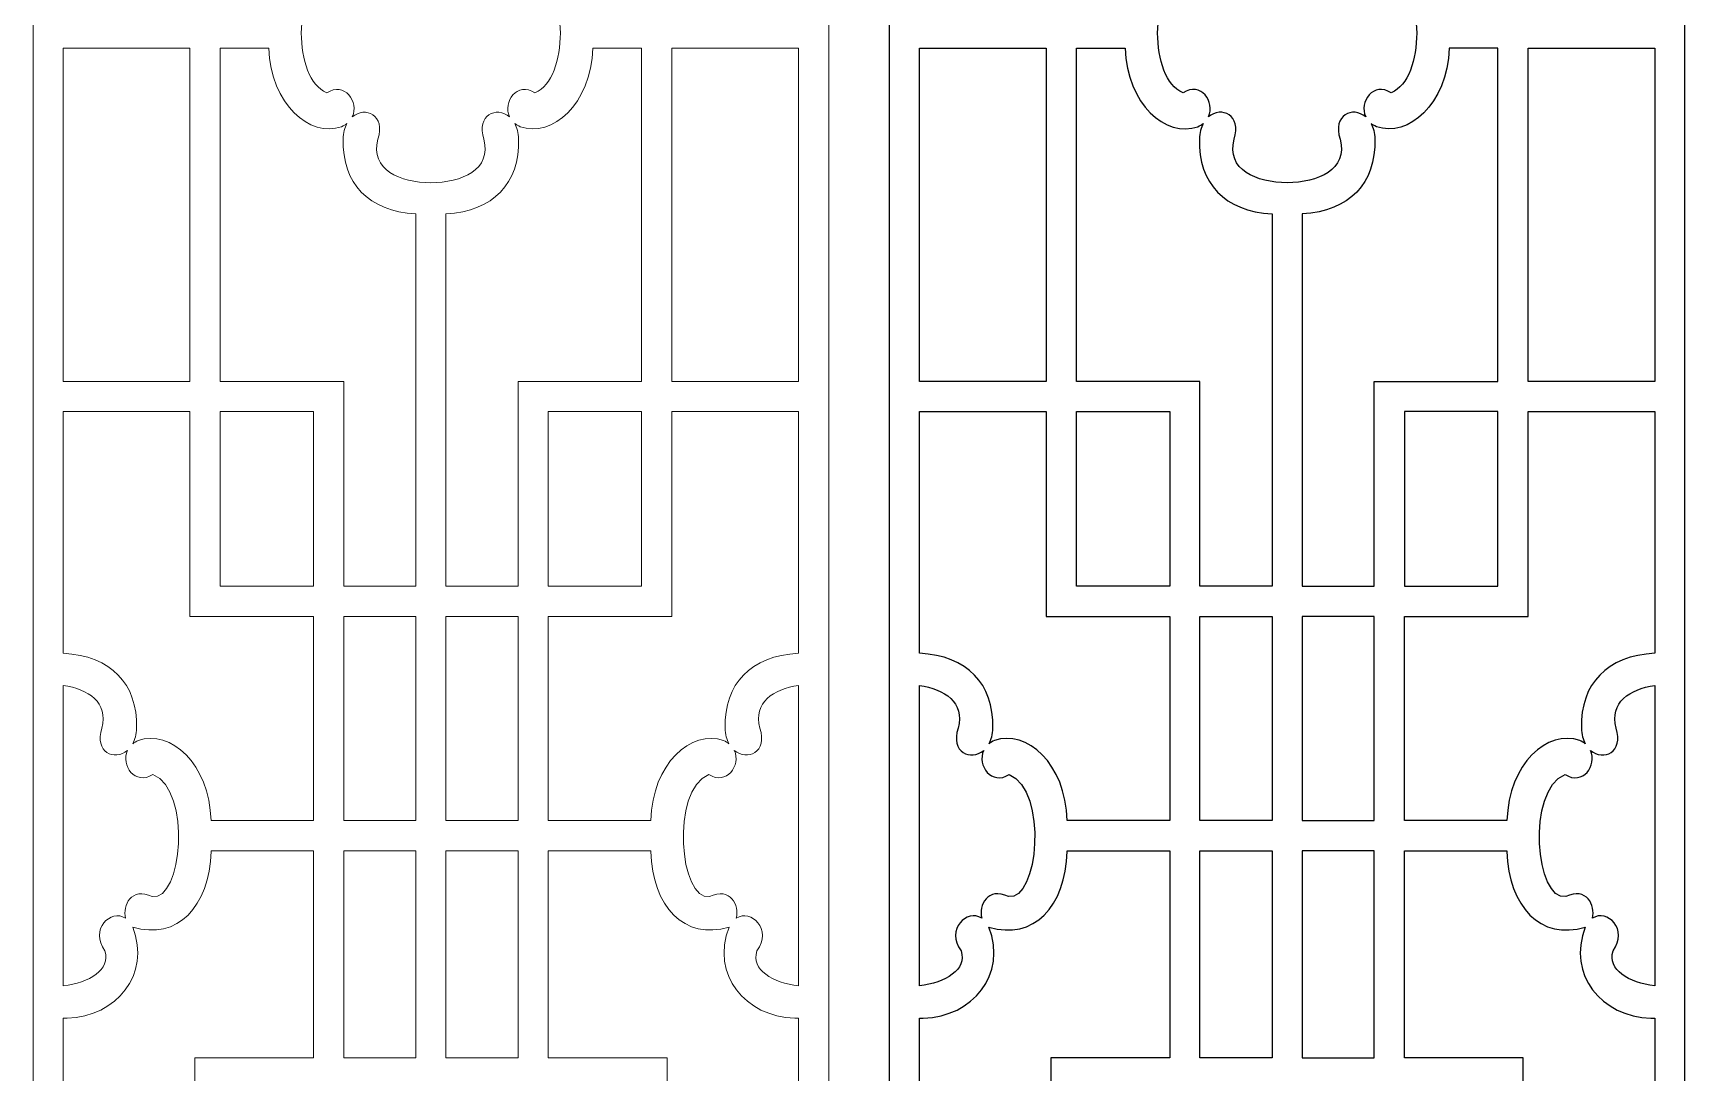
# Model space of a CAD drawing. Header units: centimetres. Extents: x 19.2 to 27.5, y -9.5 to 9.5.
# Drawn here: x 19.17 to 27.5, y -5.25 to 0 of the extents above; entities that cross this region are included whole.
import ezdxf

# ---------------------------------------------------------------- set-up
doc = ezdxf.new("R2010")
doc.units = ezdxf.units.CM
doc.header["$MEASUREMENT"] = 0
doc.layers.add('layer 1', color=7, linetype='Continuous')

msp = doc.modelspace()

# ---------------------------------------------------------------- linework, layer by layer
at = {"layer": 'layer 1', "color": 7, "lineweight": 9}
for points, knots in [([(19.16795, -9.5), (19.16795, -9.5), (19.16795, 9.5), (19.16795, 9.5), (19.16795, 9.5), (19.16795, 9.5), (23.18132, 9.5), (23.18132, 9.5), (23.18132, 9.5), (23.18132, 9.5), (23.18132, -9.5), (23.18132, -9.5), (23.18132, -9.5), (23.18132, -9.5), (19.16795, -9.5), (19.16795, -9.5)], [0, 0, 0, 0, 0.2, 0.2, 0.2, 0.2, 0.4, 0.4, 0.4, 0.4, 0.6, 0.6, 0.6, 0.6, 1, 1, 1, 1]), ([(20.52089, 0), (20.52089, 0), (20.52089, 0), (20.52089, 0), (20.52089, 0), (20.52314, -0.13303), (20.56157, -0.26555), (20.64975, -0.3016), (20.64975, -0.3016), (20.73905, -0.24292), (20.81313, -0.34811), (20.77818, -0.42267), (20.77818, -0.42267), (20.84254, -0.36807), (20.94747, -0.41277), (20.90723, -0.53578), (20.90723, -0.53578), (20.86693, -0.68943), (21.01936, -0.75516), (21.17463, -0.75505), (21.17463, -0.75505), (21.32991, -0.75516), (21.48235, -0.68943), (21.44204, -0.53578), (21.44204, -0.53578), (21.40179, -0.41277), (21.5067, -0.36807), (21.57109, -0.42267), (21.57109, -0.42267), (21.53614, -0.34811), (21.61022, -0.24292), (21.69952, -0.3016), (21.69952, -0.3016), (21.78771, -0.26555), (21.82614, -0.13303), (21.82838, 0), (21.82838, 0), (21.82614, 0.13303), (21.78771, 0.26555), (21.69952, 0.30159), (21.69952, 0.30159), (21.61022, 0.24292), (21.53614, 0.34811), (21.57109, 0.42267), (21.57109, 0.42267), (21.5067, 0.36807), (21.40179, 0.41276), (21.44204, 0.53577), (21.44204, 0.53577), (21.48235, 0.68942), (21.32991, 0.75514), (21.17463, 0.75504), (21.17463, 0.75504), (21.01936, 0.75514), (20.86693, 0.68942), (20.90723, 0.53577), (20.90723, 0.53577), (20.94747, 0.41276), (20.84254, 0.36807), (20.77818, 0.42267), (20.77818, 0.42267), (20.81313, 0.34811), (20.73905, 0.24292), (20.64975, 0.30159), (20.64975, 0.30159), (20.56157, 0.26555), (20.52314, 0.13303), (20.52089, 0)], [0, 0, 0, 0, 0.0555556, 0.0555556, 0.0555556, 0.0555556, 0.1111111, 0.1111111, 0.1111111, 0.1111111, 0.1666667, 0.1666667, 0.1666667, 0.1666667, 0.2222222, 0.2222222, 0.2222222, 0.2222222, 0.2777778, 0.2777778, 0.2777778, 0.2777778, 0.3333333, 0.3333333, 0.3333333, 0.3333333, 0.3888889, 0.3888889, 0.3888889, 0.3888889, 0.4444444, 0.4444444, 0.4444444, 0.4444444, 0.5, 0.5, 0.5, 0.5, 0.5555556, 0.5555556, 0.5555556, 0.5555556, 0.6111111, 0.6111111, 0.6111111, 0.6111111, 0.6666667, 0.6666667, 0.6666667, 0.6666667, 0.7222222, 0.7222222, 0.7222222, 0.7222222, 0.7777778, 0.7777778, 0.7777778, 0.7777778, 0.8333333, 0.8333333, 0.8333333, 0.8333333, 0.8888889, 0.8888889, 0.8888889, 0.8888889, 1, 1, 1, 1]), ([(19.32034, -1.75758), (19.32034, -1.75758), (19.32034, -1.75758), (19.32034, -1.75758), (19.32034, -1.75758), (19.32034, -1.75758), (19.95915, -1.75758), (19.95915, -1.75758), (19.95915, -1.75758), (19.95915, -1.75758), (19.95915, -0.07621), (19.95915, -0.07621), (19.95915, -0.07621), (19.95915, -0.07621), (19.32034, -0.07621), (19.32034, -0.07621), (19.32034, -0.07621), (19.32034, -0.07621), (19.32034, -1.75758), (19.32034, -1.75758)], [0, 0, 0, 0, 0.1666667, 0.1666667, 0.1666667, 0.1666667, 0.3333333, 0.3333333, 0.3333333, 0.3333333, 0.5, 0.5, 0.5, 0.5, 0.6666667, 0.6666667, 0.6666667, 0.6666667, 1, 1, 1, 1]), ([(20.357, -0.07621), (20.357, -0.07621), (20.357, -0.07621), (20.357, -0.07621), (20.357, -0.07621), (20.357, -0.07621), (20.11159, -0.07621), (20.11159, -0.07621), (20.11159, -0.07621), (20.11159, -0.07621), (20.11159, -1.75758), (20.11159, -1.75758), (20.11159, -1.75758), (20.11159, -1.75758), (20.73472, -1.75758), (20.73472, -1.75758), (20.73472, -1.75758), (20.73472, -1.75758), (20.73472, -2.79082), (20.73472, -2.79082), (20.73472, -2.79082), (20.73472, -2.79082), (21.09842, -2.79082), (21.09842, -2.79082), (21.09842, -2.79082), (21.09842, -2.79082), (21.09842, -0.91273), (21.09842, -0.91273), (21.09842, -0.91273), (20.85927, -0.89874), (20.72674, -0.75716), (20.73226, -0.53578), (20.73226, -0.53578), (20.73296, -0.50337), (20.74013, -0.47702), (20.7512, -0.45645), (20.7512, -0.45645), (20.74355, -0.46254), (20.73461, -0.46798), (20.72422, -0.4725), (20.72422, -0.4725), (20.5629, -0.52941), (20.36867, -0.36068), (20.357, -0.07621)], [0, 0, 0, 0, 0.0833333, 0.0833333, 0.0833333, 0.0833333, 0.1666667, 0.1666667, 0.1666667, 0.1666667, 0.25, 0.25, 0.25, 0.25, 0.3333333, 0.3333333, 0.3333333, 0.3333333, 0.4166667, 0.4166667, 0.4166667, 0.4166667, 0.5, 0.5, 0.5, 0.5, 0.5833333, 0.5833333, 0.5833333, 0.5833333, 0.6666667, 0.6666667, 0.6666667, 0.6666667, 0.75, 0.75, 0.75, 0.75, 0.8333333, 0.8333333, 0.8333333, 0.8333333, 1, 1, 1, 1]), ([(21.99227, -0.07621), (21.99227, -0.07621), (21.99227, -0.07621), (21.99227, -0.07621), (21.99227, -0.07621), (21.99227, -0.07621), (22.23768, -0.07621), (22.23768, -0.07621), (22.23768, -0.07621), (22.23768, -0.07621), (22.23768, -1.75758), (22.23768, -1.75758), (22.23768, -1.75758), (22.23768, -1.75758), (21.61455, -1.75758), (21.61455, -1.75758), (21.61455, -1.75758), (21.61455, -1.75758), (21.61455, -2.79082), (21.61455, -2.79082), (21.61455, -2.79082), (21.61455, -2.79082), (21.25085, -2.79082), (21.25085, -2.79082), (21.25085, -2.79082), (21.25085, -2.79082), (21.25085, -0.91273), (21.25085, -0.91273), (21.25085, -0.91273), (21.49, -0.89874), (21.62252, -0.75716), (21.61702, -0.53578), (21.61702, -0.53578), (21.61632, -0.50337), (21.60915, -0.47702), (21.59807, -0.45645), (21.59807, -0.45645), (21.6057, -0.46254), (21.61466, -0.46798), (21.62504, -0.4725), (21.62504, -0.4725), (21.78636, -0.52941), (21.98061, -0.36068), (21.99227, -0.07621)], [0, 0, 0, 0, 0.0833333, 0.0833333, 0.0833333, 0.0833333, 0.1666667, 0.1666667, 0.1666667, 0.1666667, 0.25, 0.25, 0.25, 0.25, 0.3333333, 0.3333333, 0.3333333, 0.3333333, 0.4166667, 0.4166667, 0.4166667, 0.4166667, 0.5, 0.5, 0.5, 0.5, 0.5833333, 0.5833333, 0.5833333, 0.5833333, 0.6666667, 0.6666667, 0.6666667, 0.6666667, 0.75, 0.75, 0.75, 0.75, 0.8333333, 0.8333333, 0.8333333, 0.8333333, 1, 1, 1, 1]), ([(23.02891, -0.07621), (23.02891, -0.07621), (23.02891, -0.07621), (23.02891, -0.07621), (23.02891, -0.07621), (23.02891, -0.07621), (22.39012, -0.07621), (22.39012, -0.07621), (22.39012, -0.07621), (22.39012, -0.07621), (22.39012, -1.75758), (22.39012, -1.75758), (22.39012, -1.75758), (22.39012, -1.75758), (23.02891, -1.75758), (23.02891, -1.75758), (23.02891, -1.75758), (23.02891, -1.75758), (23.02891, -0.07621), (23.02891, -0.07621)], [0, 0, 0, 0, 0.1666667, 0.1666667, 0.1666667, 0.1666667, 0.3333333, 0.3333333, 0.3333333, 0.3333333, 0.5, 0.5, 0.5, 0.5, 0.6666667, 0.6666667, 0.6666667, 0.6666667, 1, 1, 1, 1]), ([(19.32034, -3.12878), (19.32034, -3.12878), (19.32034, -3.12878), (19.32034, -3.12878), (19.32034, -3.12878), (19.56178, -3.14156), (19.69565, -3.28344), (19.69014, -3.50593), (19.69014, -3.50593), (19.68944, -3.53834), (19.68227, -3.56471), (19.67119, -3.58525), (19.67119, -3.58525), (19.67884, -3.57919), (19.68778, -3.57375), (19.69816, -3.5692), (19.69816, -3.5692), (19.86094, -3.51182), (20.05715, -3.68403), (20.06567, -3.97307), (20.06567, -3.97307), (20.06567, -3.97307), (20.58234, -3.97307), (20.58234, -3.97307), (20.58234, -3.97307), (20.58234, -3.97307), (20.58234, -2.94323), (20.58234, -2.94323), (20.58234, -2.94323), (20.58234, -2.94323), (19.95915, -2.94323), (19.95915, -2.94323), (19.95915, -2.94323), (19.95915, -2.94323), (19.95915, -1.91), (19.95915, -1.91), (19.95915, -1.91), (19.95915, -1.91), (19.32034, -1.91), (19.32034, -1.91), (19.32034, -1.91), (19.32034, -1.91), (19.32034, -3.12878), (19.32034, -3.12878)], [0, 0, 0, 0, 0.0833333, 0.0833333, 0.0833333, 0.0833333, 0.1666667, 0.1666667, 0.1666667, 0.1666667, 0.25, 0.25, 0.25, 0.25, 0.3333333, 0.3333333, 0.3333333, 0.3333333, 0.4166667, 0.4166667, 0.4166667, 0.4166667, 0.5, 0.5, 0.5, 0.5, 0.5833333, 0.5833333, 0.5833333, 0.5833333, 0.6666667, 0.6666667, 0.6666667, 0.6666667, 0.75, 0.75, 0.75, 0.75, 0.8333333, 0.8333333, 0.8333333, 0.8333333, 1, 1, 1, 1]), ([(20.58234, -2.79082), (20.58234, -2.79082), (20.58234, -2.79082), (20.58234, -2.79082), (20.58234, -2.79082), (20.58234, -2.79082), (20.58234, -1.91), (20.58234, -1.91), (20.58234, -1.91), (20.58234, -1.91), (20.11159, -1.91), (20.11159, -1.91), (20.11159, -1.91), (20.11159, -1.91), (20.11159, -2.79082), (20.11159, -2.79082), (20.11159, -2.79082), (20.11159, -2.79082), (20.58234, -2.79082), (20.58234, -2.79082)], [0, 0, 0, 0, 0.1666667, 0.1666667, 0.1666667, 0.1666667, 0.3333333, 0.3333333, 0.3333333, 0.3333333, 0.5, 0.5, 0.5, 0.5, 0.6666667, 0.6666667, 0.6666667, 0.6666667, 1, 1, 1, 1]), ([(23.02891, -1.91), (23.02891, -1.91), (23.02891, -1.91), (23.02891, -1.91), (23.02891, -1.91), (23.02891, -1.91), (22.39012, -1.91), (22.39012, -1.91), (22.39012, -1.91), (22.39012, -1.91), (22.39012, -2.94323), (22.39012, -2.94323), (22.39012, -2.94323), (22.39012, -2.94323), (21.76693, -2.94323), (21.76693, -2.94323), (21.76693, -2.94323), (21.76693, -2.94323), (21.76693, -3.97307), (21.76693, -3.97307), (21.76693, -3.97307), (21.76693, -3.97307), (22.2836, -3.97307), (22.2836, -3.97307), (22.2836, -3.97307), (22.29212, -3.68403), (22.48834, -3.51182), (22.6511, -3.5692), (22.6511, -3.5692), (22.66149, -3.57375), (22.67043, -3.57919), (22.67808, -3.58525), (22.67808, -3.58525), (22.667, -3.56471), (22.65983, -3.53834), (22.65913, -3.50593), (22.65913, -3.50593), (22.65362, -3.28344), (22.78749, -3.14156), (23.02891, -3.12878), (23.02891, -3.12878), (23.02891, -3.12878), (23.02891, -1.91), (23.02891, -1.91)], [0, 0, 0, 0, 0.0833333, 0.0833333, 0.0833333, 0.0833333, 0.1666667, 0.1666667, 0.1666667, 0.1666667, 0.25, 0.25, 0.25, 0.25, 0.3333333, 0.3333333, 0.3333333, 0.3333333, 0.4166667, 0.4166667, 0.4166667, 0.4166667, 0.5, 0.5, 0.5, 0.5, 0.5833333, 0.5833333, 0.5833333, 0.5833333, 0.6666667, 0.6666667, 0.6666667, 0.6666667, 0.75, 0.75, 0.75, 0.75, 0.8333333, 0.8333333, 0.8333333, 0.8333333, 1, 1, 1, 1]), ([(21.76693, -2.79082), (21.76693, -2.79082), (21.76693, -2.79082), (21.76693, -2.79082), (21.76693, -2.79082), (21.76693, -2.79082), (21.76693, -1.91), (21.76693, -1.91), (21.76693, -1.91), (21.76693, -1.91), (22.23768, -1.91), (22.23768, -1.91), (22.23768, -1.91), (22.23768, -1.91), (22.23768, -2.79082), (22.23768, -2.79082), (22.23768, -2.79082), (22.23768, -2.79082), (21.76693, -2.79082), (21.76693, -2.79082)], [0, 0, 0, 0, 0.1666667, 0.1666667, 0.1666667, 0.1666667, 0.3333333, 0.3333333, 0.3333333, 0.3333333, 0.5, 0.5, 0.5, 0.5, 0.6666667, 0.6666667, 0.6666667, 0.6666667, 1, 1, 1, 1]), ([(20.73472, -3.97307), (20.73472, -3.97307), (20.73472, -3.97307), (20.73472, -3.97307), (20.73472, -3.97307), (20.73472, -3.97307), (21.09842, -3.97307), (21.09842, -3.97307), (21.09842, -3.97307), (21.09842, -3.97307), (21.09842, -2.94323), (21.09842, -2.94323), (21.09842, -2.94323), (21.09842, -2.94323), (20.73472, -2.94323), (20.73472, -2.94323), (20.73472, -2.94323), (20.73472, -2.94323), (20.73472, -3.97307), (20.73472, -3.97307)], [0, 0, 0, 0, 0.1666667, 0.1666667, 0.1666667, 0.1666667, 0.3333333, 0.3333333, 0.3333333, 0.3333333, 0.5, 0.5, 0.5, 0.5, 0.6666667, 0.6666667, 0.6666667, 0.6666667, 1, 1, 1, 1]), ([(21.61455, -3.97307), (21.61455, -3.97307), (21.61455, -3.97307), (21.61455, -3.97307), (21.61455, -3.97307), (21.61455, -3.97307), (21.25085, -3.97307), (21.25085, -3.97307), (21.25085, -3.97307), (21.25085, -3.97307), (21.25085, -2.94323), (21.25085, -2.94323), (21.25085, -2.94323), (21.25085, -2.94323), (21.61455, -2.94323), (21.61455, -2.94323), (21.61455, -2.94323), (21.61455, -2.94323), (21.61455, -3.97307), (21.61455, -3.97307)], [0, 0, 0, 0, 0.1666667, 0.1666667, 0.1666667, 0.1666667, 0.3333333, 0.3333333, 0.3333333, 0.3333333, 0.5, 0.5, 0.5, 0.5, 0.6666667, 0.6666667, 0.6666667, 0.6666667, 1, 1, 1, 1]), ([(19.32034, -4.80706), (19.32034, -4.80706), (19.32034, -4.80706), (19.32034, -4.80706), (19.32034, -4.80706), (19.45043, -4.78966), (19.56061, -4.72629), (19.53069, -4.63081), (19.53069, -4.63081), (19.4505, -4.52129), (19.56098, -4.4181), (19.63404, -4.46477), (19.63404, -4.46477), (19.61895, -4.40225), (19.6631, -4.3058), (19.7693, -4.35622), (19.7693, -4.35622), (19.9185, -4.38326), (19.96975, -3.82071), (19.77267, -3.74013), (19.77267, -3.74013), (19.68334, -3.79879), (19.60926, -3.69362), (19.64423, -3.61906), (19.64423, -3.61906), (19.57985, -3.67366), (19.47491, -3.62896), (19.51517, -3.50593), (19.51517, -3.50593), (19.5491, -3.37657), (19.44636, -3.30955), (19.32034, -3.29168), (19.32034, -3.29168), (19.32034, -3.29168), (19.32034, -4.80706), (19.32034, -4.80706)], [0, 0, 0, 0, 0.1, 0.1, 0.1, 0.1, 0.2, 0.2, 0.2, 0.2, 0.3, 0.3, 0.3, 0.3, 0.4, 0.4, 0.4, 0.4, 0.5, 0.5, 0.5, 0.5, 0.6, 0.6, 0.6, 0.6, 0.7, 0.7, 0.7, 0.7, 0.8, 0.8, 0.8, 0.8, 1, 1, 1, 1]), ([(23.02891, -3.29168), (23.02891, -3.29168), (23.02891, -3.29168), (23.02891, -3.29168), (23.02891, -3.29168), (22.90291, -3.30955), (22.80017, -3.37657), (22.83411, -3.50593), (22.83411, -3.50593), (22.87433, -3.62896), (22.76942, -3.67366), (22.70503, -3.61906), (22.70503, -3.61906), (22.74001, -3.69362), (22.66591, -3.79879), (22.5766, -3.74013), (22.5766, -3.74013), (22.37953, -3.82071), (22.43077, -4.38326), (22.57997, -4.35622), (22.57997, -4.35622), (22.68614, -4.3058), (22.73032, -4.40225), (22.71523, -4.46477), (22.71523, -4.46477), (22.78829, -4.4181), (22.89876, -4.52129), (22.81858, -4.63081), (22.81858, -4.63081), (22.78866, -4.72629), (22.89881, -4.78966), (23.02891, -4.80706), (23.02891, -4.80706), (23.02891, -4.80706), (23.02891, -3.29168), (23.02891, -3.29168)], [0, 0, 0, 0, 0.1, 0.1, 0.1, 0.1, 0.2, 0.2, 0.2, 0.2, 0.3, 0.3, 0.3, 0.3, 0.4, 0.4, 0.4, 0.4, 0.5, 0.5, 0.5, 0.5, 0.6, 0.6, 0.6, 0.6, 0.7, 0.7, 0.7, 0.7, 0.8, 0.8, 0.8, 0.8, 1, 1, 1, 1]), ([(19.32034, -6.17303), (19.32034, -6.17303), (19.32034, -6.17303), (19.32034, -6.17303), (19.32034, -6.17303), (19.32034, -6.17303), (19.98345, -6.17303), (19.98345, -6.17303), (19.98345, -6.17303), (19.98345, -6.17303), (19.98345, -5.16995), (19.98345, -5.16995), (19.98345, -5.16995), (19.98345, -5.16995), (20.58234, -5.16995), (20.58234, -5.16995), (20.58234, -5.16995), (20.58234, -5.16995), (20.58234, -4.12548), (20.58234, -4.12548), (20.58234, -4.12548), (20.58234, -4.12548), (20.0658, -4.12548), (20.0658, -4.12548), (20.0658, -4.12548), (20.0658, -4.12548), (20.0658, -4.12829), (20.0658, -4.12829), (20.0658, -4.12829), (20.05704, -4.40619), (19.89679, -4.57933), (19.67065, -4.50992), (19.67065, -4.50992), (19.76303, -4.75246), (19.58954, -4.96107), (19.33939, -4.97033), (19.33939, -4.97033), (19.33939, -4.97033), (19.32034, -4.97033), (19.32034, -4.97033), (19.32034, -4.97033), (19.32034, -4.97033), (19.32034, -6.17303), (19.32034, -6.17303)], [0, 0, 0, 0, 0.0833333, 0.0833333, 0.0833333, 0.0833333, 0.1666667, 0.1666667, 0.1666667, 0.1666667, 0.25, 0.25, 0.25, 0.25, 0.3333333, 0.3333333, 0.3333333, 0.3333333, 0.4166667, 0.4166667, 0.4166667, 0.4166667, 0.5, 0.5, 0.5, 0.5, 0.5833333, 0.5833333, 0.5833333, 0.5833333, 0.6666667, 0.6666667, 0.6666667, 0.6666667, 0.75, 0.75, 0.75, 0.75, 0.8333333, 0.8333333, 0.8333333, 0.8333333, 1, 1, 1, 1]), ([(21.09842, -4.12548), (21.09842, -4.12548), (21.09842, -4.12548), (21.09842, -4.12548), (21.09842, -4.12548), (21.09842, -4.12548), (20.73472, -4.12548), (20.73472, -4.12548), (20.73472, -4.12548), (20.73472, -4.12548), (20.73472, -5.16995), (20.73472, -5.16995), (20.73472, -5.16995), (20.73472, -5.16995), (21.09842, -5.16995), (21.09842, -5.16995), (21.09842, -5.16995), (21.09842, -5.16995), (21.09842, -4.12548), (21.09842, -4.12548)], [0, 0, 0, 0, 0.1666667, 0.1666667, 0.1666667, 0.1666667, 0.3333333, 0.3333333, 0.3333333, 0.3333333, 0.5, 0.5, 0.5, 0.5, 0.6666667, 0.6666667, 0.6666667, 0.6666667, 1, 1, 1, 1]), ([(21.25085, -4.12548), (21.25085, -4.12548), (21.25085, -4.12548), (21.25085, -4.12548), (21.25085, -4.12548), (21.25085, -4.12548), (21.61455, -4.12548), (21.61455, -4.12548), (21.61455, -4.12548), (21.61455, -4.12548), (21.61455, -5.16995), (21.61455, -5.16995), (21.61455, -5.16995), (21.61455, -5.16995), (21.25085, -5.16995), (21.25085, -5.16995), (21.25085, -5.16995), (21.25085, -5.16995), (21.25085, -4.12548), (21.25085, -4.12548)], [0, 0, 0, 0, 0.1666667, 0.1666667, 0.1666667, 0.1666667, 0.3333333, 0.3333333, 0.3333333, 0.3333333, 0.5, 0.5, 0.5, 0.5, 0.6666667, 0.6666667, 0.6666667, 0.6666667, 1, 1, 1, 1]), ([(23.02891, -4.97033), (23.02891, -4.97033), (23.02891, -4.97033), (23.02891, -4.97033), (23.02891, -4.97033), (23.02891, -4.97033), (23.00985, -4.97033), (23.00985, -4.97033), (23.00985, -4.97033), (22.75973, -4.96107), (22.58621, -4.75246), (22.67859, -4.50992), (22.67859, -4.50992), (22.45248, -4.57933), (22.29222, -4.40619), (22.2835, -4.12829), (22.2835, -4.12829), (22.2835, -4.12829), (22.2835, -4.12548), (22.2835, -4.12548), (22.2835, -4.12548), (22.2835, -4.12548), (21.76693, -4.12548), (21.76693, -4.12548), (21.76693, -4.12548), (21.76693, -4.12548), (21.76693, -5.16995), (21.76693, -5.16995), (21.76693, -5.16995), (21.76693, -5.16995), (22.36582, -5.16995), (22.36582, -5.16995), (22.36582, -5.16995), (22.36582, -5.16995), (22.36582, -6.17303), (22.36582, -6.17303), (22.36582, -6.17303), (22.36582, -6.17303), (23.02891, -6.17303), (23.02891, -6.17303), (23.02891, -6.17303), (23.02891, -6.17303), (23.02891, -4.97033), (23.02891, -4.97033)], [0, 0, 0, 0, 0.0833333, 0.0833333, 0.0833333, 0.0833333, 0.1666667, 0.1666667, 0.1666667, 0.1666667, 0.25, 0.25, 0.25, 0.25, 0.3333333, 0.3333333, 0.3333333, 0.3333333, 0.4166667, 0.4166667, 0.4166667, 0.4166667, 0.5, 0.5, 0.5, 0.5, 0.5833333, 0.5833333, 0.5833333, 0.5833333, 0.6666667, 0.6666667, 0.6666667, 0.6666667, 0.75, 0.75, 0.75, 0.75, 0.8333333, 0.8333333, 0.8333333, 0.8333333, 1, 1, 1, 1])]:
    msp.add_open_spline(points, degree=3, knots=knots, dxfattribs=at)
at = {"layer": 'layer 1', "color": 250}
for points, knots in [([(23.48663, -9.5), (23.48663, -9.5), (23.48663, 9.5), (23.48663, 9.5), (23.48663, 9.5), (23.48663, 9.5), (27.5, 9.5), (27.5, 9.5), (27.5, 9.5), (27.5, 9.5), (27.5, -9.5), (27.5, -9.5), (27.5, -9.5), (27.5, -9.5), (23.48663, -9.5), (23.48663, -9.5)], [0, 0, 0, 0, 0.2, 0.2, 0.2, 0.2, 0.4, 0.4, 0.4, 0.4, 0.6, 0.6, 0.6, 0.6, 1, 1, 1, 1]), ([(24.83957, 0), (24.83957, 0), (24.83957, 0), (24.83957, 0), (24.83957, 0), (24.84182, -0.13303), (24.88025, -0.26555), (24.96843, -0.3016), (24.96843, -0.3016), (25.05773, -0.24292), (25.13181, -0.34811), (25.09686, -0.42267), (25.09686, -0.42267), (25.16122, -0.36807), (25.26615, -0.41277), (25.22591, -0.53578), (25.22591, -0.53578), (25.18561, -0.68943), (25.33804, -0.75516), (25.49331, -0.75505), (25.49331, -0.75505), (25.64859, -0.75516), (25.80103, -0.68943), (25.76072, -0.53578), (25.76072, -0.53578), (25.72047, -0.41277), (25.82538, -0.36807), (25.88977, -0.42267), (25.88977, -0.42267), (25.85482, -0.34811), (25.9289, -0.24292), (26.0182, -0.3016), (26.0182, -0.3016), (26.10639, -0.26555), (26.14482, -0.13303), (26.14706, 0), (26.14706, 0), (26.14482, 0.13303), (26.10639, 0.26555), (26.0182, 0.30159), (26.0182, 0.30159), (25.9289, 0.24292), (25.85482, 0.34811), (25.88977, 0.42267), (25.88977, 0.42267), (25.82538, 0.36807), (25.72047, 0.41276), (25.76072, 0.53577), (25.76072, 0.53577), (25.80103, 0.68942), (25.64859, 0.75514), (25.49331, 0.75504), (25.49331, 0.75504), (25.33804, 0.75514), (25.18561, 0.68942), (25.22591, 0.53577), (25.22591, 0.53577), (25.26615, 0.41276), (25.16122, 0.36807), (25.09686, 0.42267), (25.09686, 0.42267), (25.13181, 0.34811), (25.05773, 0.24292), (24.96843, 0.30159), (24.96843, 0.30159), (24.88025, 0.26555), (24.84182, 0.13303), (24.83957, 0)], [0, 0, 0, 0, 0.0555556, 0.0555556, 0.0555556, 0.0555556, 0.1111111, 0.1111111, 0.1111111, 0.1111111, 0.1666667, 0.1666667, 0.1666667, 0.1666667, 0.2222222, 0.2222222, 0.2222222, 0.2222222, 0.2777778, 0.2777778, 0.2777778, 0.2777778, 0.3333333, 0.3333333, 0.3333333, 0.3333333, 0.3888889, 0.3888889, 0.3888889, 0.3888889, 0.4444444, 0.4444444, 0.4444444, 0.4444444, 0.5, 0.5, 0.5, 0.5, 0.5555556, 0.5555556, 0.5555556, 0.5555556, 0.6111111, 0.6111111, 0.6111111, 0.6111111, 0.6666667, 0.6666667, 0.6666667, 0.6666667, 0.7222222, 0.7222222, 0.7222222, 0.7222222, 0.7777778, 0.7777778, 0.7777778, 0.7777778, 0.8333333, 0.8333333, 0.8333333, 0.8333333, 0.8888889, 0.8888889, 0.8888889, 0.8888889, 1, 1, 1, 1]), ([(23.63902, -1.75758), (23.63902, -1.75758), (23.63902, -1.75758), (23.63902, -1.75758), (23.63902, -1.75758), (23.63902, -1.75758), (24.27783, -1.75758), (24.27783, -1.75758), (24.27783, -1.75758), (24.27783, -1.75758), (24.27783, -0.07621), (24.27783, -0.07621), (24.27783, -0.07621), (24.27783, -0.07621), (23.63902, -0.07621), (23.63902, -0.07621), (23.63902, -0.07621), (23.63902, -0.07621), (23.63902, -1.75758), (23.63902, -1.75758)], [0, 0, 0, 0, 0.1666667, 0.1666667, 0.1666667, 0.1666667, 0.3333333, 0.3333333, 0.3333333, 0.3333333, 0.5, 0.5, 0.5, 0.5, 0.6666667, 0.6666667, 0.6666667, 0.6666667, 1, 1, 1, 1]), ([(24.67568, -0.07621), (24.67568, -0.07621), (24.67568, -0.07621), (24.67568, -0.07621), (24.67568, -0.07621), (24.67568, -0.07621), (24.43027, -0.07621), (24.43027, -0.07621), (24.43027, -0.07621), (24.43027, -0.07621), (24.43027, -1.75758), (24.43027, -1.75758), (24.43027, -1.75758), (24.43027, -1.75758), (25.0534, -1.75758), (25.0534, -1.75758), (25.0534, -1.75758), (25.0534, -1.75758), (25.0534, -2.79082), (25.0534, -2.79082), (25.0534, -2.79082), (25.0534, -2.79082), (25.4171, -2.79082), (25.4171, -2.79082), (25.4171, -2.79082), (25.4171, -2.79082), (25.4171, -0.91273), (25.4171, -0.91273), (25.4171, -0.91273), (25.17795, -0.89874), (25.04542, -0.75716), (25.05094, -0.53578), (25.05094, -0.53578), (25.05164, -0.50337), (25.05881, -0.47702), (25.06988, -0.45645), (25.06988, -0.45645), (25.06223, -0.46254), (25.05329, -0.46798), (25.0429, -0.4725), (25.0429, -0.4725), (24.88158, -0.52941), (24.68735, -0.36068), (24.67568, -0.07621)], [0, 0, 0, 0, 0.0833333, 0.0833333, 0.0833333, 0.0833333, 0.1666667, 0.1666667, 0.1666667, 0.1666667, 0.25, 0.25, 0.25, 0.25, 0.3333333, 0.3333333, 0.3333333, 0.3333333, 0.4166667, 0.4166667, 0.4166667, 0.4166667, 0.5, 0.5, 0.5, 0.5, 0.5833333, 0.5833333, 0.5833333, 0.5833333, 0.6666667, 0.6666667, 0.6666667, 0.6666667, 0.75, 0.75, 0.75, 0.75, 0.8333333, 0.8333333, 0.8333333, 0.8333333, 1, 1, 1, 1]), ([(26.31095, -0.07621), (26.31095, -0.07621), (26.31095, -0.07621), (26.31095, -0.07621), (26.31095, -0.07621), (26.31095, -0.07621), (26.55636, -0.07621), (26.55636, -0.07621), (26.55636, -0.07621), (26.55636, -0.07621), (26.55636, -1.75758), (26.55636, -1.75758), (26.55636, -1.75758), (26.55636, -1.75758), (25.93323, -1.75758), (25.93323, -1.75758), (25.93323, -1.75758), (25.93323, -1.75758), (25.93323, -2.79082), (25.93323, -2.79082), (25.93323, -2.79082), (25.93323, -2.79082), (25.56953, -2.79082), (25.56953, -2.79082), (25.56953, -2.79082), (25.56953, -2.79082), (25.56953, -0.91273), (25.56953, -0.91273), (25.56953, -0.91273), (25.80868, -0.89874), (25.9412, -0.75716), (25.9357, -0.53578), (25.9357, -0.53578), (25.935, -0.50337), (25.92783, -0.47702), (25.91675, -0.45645), (25.91675, -0.45645), (25.92438, -0.46254), (25.93334, -0.46798), (25.94372, -0.4725), (25.94372, -0.4725), (26.10504, -0.52941), (26.29929, -0.36068), (26.31095, -0.07621)], [0, 0, 0, 0, 0.0833333, 0.0833333, 0.0833333, 0.0833333, 0.1666667, 0.1666667, 0.1666667, 0.1666667, 0.25, 0.25, 0.25, 0.25, 0.3333333, 0.3333333, 0.3333333, 0.3333333, 0.4166667, 0.4166667, 0.4166667, 0.4166667, 0.5, 0.5, 0.5, 0.5, 0.5833333, 0.5833333, 0.5833333, 0.5833333, 0.6666667, 0.6666667, 0.6666667, 0.6666667, 0.75, 0.75, 0.75, 0.75, 0.8333333, 0.8333333, 0.8333333, 0.8333333, 1, 1, 1, 1]), ([(27.34759, -0.07621), (27.34759, -0.07621), (27.34759, -0.07621), (27.34759, -0.07621), (27.34759, -0.07621), (27.34759, -0.07621), (26.7088, -0.07621), (26.7088, -0.07621), (26.7088, -0.07621), (26.7088, -0.07621), (26.7088, -1.75758), (26.7088, -1.75758), (26.7088, -1.75758), (26.7088, -1.75758), (27.34759, -1.75758), (27.34759, -1.75758), (27.34759, -1.75758), (27.34759, -1.75758), (27.34759, -0.07621), (27.34759, -0.07621)], [0, 0, 0, 0, 0.1666667, 0.1666667, 0.1666667, 0.1666667, 0.3333333, 0.3333333, 0.3333333, 0.3333333, 0.5, 0.5, 0.5, 0.5, 0.6666667, 0.6666667, 0.6666667, 0.6666667, 1, 1, 1, 1]), ([(23.63902, -3.12878), (23.63902, -3.12878), (23.63902, -3.12878), (23.63902, -3.12878), (23.63902, -3.12878), (23.88046, -3.14156), (24.01433, -3.28344), (24.00882, -3.50593), (24.00882, -3.50593), (24.00812, -3.53834), (24.00095, -3.56471), (23.98987, -3.58525), (23.98987, -3.58525), (23.99752, -3.57919), (24.00646, -3.57375), (24.01684, -3.5692), (24.01684, -3.5692), (24.17962, -3.51182), (24.37583, -3.68403), (24.38435, -3.97307), (24.38435, -3.97307), (24.38435, -3.97307), (24.90102, -3.97307), (24.90102, -3.97307), (24.90102, -3.97307), (24.90102, -3.97307), (24.90102, -2.94323), (24.90102, -2.94323), (24.90102, -2.94323), (24.90102, -2.94323), (24.27783, -2.94323), (24.27783, -2.94323), (24.27783, -2.94323), (24.27783, -2.94323), (24.27783, -1.91), (24.27783, -1.91), (24.27783, -1.91), (24.27783, -1.91), (23.63902, -1.91), (23.63902, -1.91), (23.63902, -1.91), (23.63902, -1.91), (23.63902, -3.12878), (23.63902, -3.12878)], [0, 0, 0, 0, 0.0833333, 0.0833333, 0.0833333, 0.0833333, 0.1666667, 0.1666667, 0.1666667, 0.1666667, 0.25, 0.25, 0.25, 0.25, 0.3333333, 0.3333333, 0.3333333, 0.3333333, 0.4166667, 0.4166667, 0.4166667, 0.4166667, 0.5, 0.5, 0.5, 0.5, 0.5833333, 0.5833333, 0.5833333, 0.5833333, 0.6666667, 0.6666667, 0.6666667, 0.6666667, 0.75, 0.75, 0.75, 0.75, 0.8333333, 0.8333333, 0.8333333, 0.8333333, 1, 1, 1, 1]), ([(24.90102, -2.79082), (24.90102, -2.79082), (24.90102, -2.79082), (24.90102, -2.79082), (24.90102, -2.79082), (24.90102, -2.79082), (24.90102, -1.91), (24.90102, -1.91), (24.90102, -1.91), (24.90102, -1.91), (24.43027, -1.91), (24.43027, -1.91), (24.43027, -1.91), (24.43027, -1.91), (24.43027, -2.79082), (24.43027, -2.79082), (24.43027, -2.79082), (24.43027, -2.79082), (24.90102, -2.79082), (24.90102, -2.79082)], [0, 0, 0, 0, 0.1666667, 0.1666667, 0.1666667, 0.1666667, 0.3333333, 0.3333333, 0.3333333, 0.3333333, 0.5, 0.5, 0.5, 0.5, 0.6666667, 0.6666667, 0.6666667, 0.6666667, 1, 1, 1, 1]), ([(27.34759, -1.91), (27.34759, -1.91), (27.34759, -1.91), (27.34759, -1.91), (27.34759, -1.91), (27.34759, -1.91), (26.7088, -1.91), (26.7088, -1.91), (26.7088, -1.91), (26.7088, -1.91), (26.7088, -2.94323), (26.7088, -2.94323), (26.7088, -2.94323), (26.7088, -2.94323), (26.08561, -2.94323), (26.08561, -2.94323), (26.08561, -2.94323), (26.08561, -2.94323), (26.08561, -3.97307), (26.08561, -3.97307), (26.08561, -3.97307), (26.08561, -3.97307), (26.60228, -3.97307), (26.60228, -3.97307), (26.60228, -3.97307), (26.6108, -3.68403), (26.80702, -3.51182), (26.96978, -3.5692), (26.96978, -3.5692), (26.98017, -3.57375), (26.98911, -3.57919), (26.99676, -3.58525), (26.99676, -3.58525), (26.98568, -3.56471), (26.97851, -3.53834), (26.97781, -3.50593), (26.97781, -3.50593), (26.9723, -3.28344), (27.10617, -3.14156), (27.34759, -3.12878), (27.34759, -3.12878), (27.34759, -3.12878), (27.34759, -1.91), (27.34759, -1.91)], [0, 0, 0, 0, 0.0833333, 0.0833333, 0.0833333, 0.0833333, 0.1666667, 0.1666667, 0.1666667, 0.1666667, 0.25, 0.25, 0.25, 0.25, 0.3333333, 0.3333333, 0.3333333, 0.3333333, 0.4166667, 0.4166667, 0.4166667, 0.4166667, 0.5, 0.5, 0.5, 0.5, 0.5833333, 0.5833333, 0.5833333, 0.5833333, 0.6666667, 0.6666667, 0.6666667, 0.6666667, 0.75, 0.75, 0.75, 0.75, 0.8333333, 0.8333333, 0.8333333, 0.8333333, 1, 1, 1, 1]), ([(26.08561, -2.79082), (26.08561, -2.79082), (26.08561, -2.79082), (26.08561, -2.79082), (26.08561, -2.79082), (26.08561, -2.79082), (26.08561, -1.91), (26.08561, -1.91), (26.08561, -1.91), (26.08561, -1.91), (26.55636, -1.91), (26.55636, -1.91), (26.55636, -1.91), (26.55636, -1.91), (26.55636, -2.79082), (26.55636, -2.79082), (26.55636, -2.79082), (26.55636, -2.79082), (26.08561, -2.79082), (26.08561, -2.79082)], [0, 0, 0, 0, 0.1666667, 0.1666667, 0.1666667, 0.1666667, 0.3333333, 0.3333333, 0.3333333, 0.3333333, 0.5, 0.5, 0.5, 0.5, 0.6666667, 0.6666667, 0.6666667, 0.6666667, 1, 1, 1, 1]), ([(25.0534, -3.97307), (25.0534, -3.97307), (25.0534, -3.97307), (25.0534, -3.97307), (25.0534, -3.97307), (25.0534, -3.97307), (25.4171, -3.97307), (25.4171, -3.97307), (25.4171, -3.97307), (25.4171, -3.97307), (25.4171, -2.94323), (25.4171, -2.94323), (25.4171, -2.94323), (25.4171, -2.94323), (25.0534, -2.94323), (25.0534, -2.94323), (25.0534, -2.94323), (25.0534, -2.94323), (25.0534, -3.97307), (25.0534, -3.97307)], [0, 0, 0, 0, 0.1666667, 0.1666667, 0.1666667, 0.1666667, 0.3333333, 0.3333333, 0.3333333, 0.3333333, 0.5, 0.5, 0.5, 0.5, 0.6666667, 0.6666667, 0.6666667, 0.6666667, 1, 1, 1, 1]), ([(25.93323, -3.97307), (25.93323, -3.97307), (25.93323, -3.97307), (25.93323, -3.97307), (25.93323, -3.97307), (25.93323, -3.97307), (25.56953, -3.97307), (25.56953, -3.97307), (25.56953, -3.97307), (25.56953, -3.97307), (25.56953, -2.94323), (25.56953, -2.94323), (25.56953, -2.94323), (25.56953, -2.94323), (25.93323, -2.94323), (25.93323, -2.94323), (25.93323, -2.94323), (25.93323, -2.94323), (25.93323, -3.97307), (25.93323, -3.97307)], [0, 0, 0, 0, 0.1666667, 0.1666667, 0.1666667, 0.1666667, 0.3333333, 0.3333333, 0.3333333, 0.3333333, 0.5, 0.5, 0.5, 0.5, 0.6666667, 0.6666667, 0.6666667, 0.6666667, 1, 1, 1, 1]), ([(23.63902, -4.80706), (23.63902, -4.80706), (23.63902, -4.80706), (23.63902, -4.80706), (23.63902, -4.80706), (23.76911, -4.78966), (23.87929, -4.72629), (23.84937, -4.63081), (23.84937, -4.63081), (23.76918, -4.52129), (23.87966, -4.4181), (23.95272, -4.46477), (23.95272, -4.46477), (23.93763, -4.40225), (23.98178, -4.3058), (24.08798, -4.35622), (24.08798, -4.35622), (24.23718, -4.38326), (24.28843, -3.82071), (24.09135, -3.74013), (24.09135, -3.74013), (24.00202, -3.79879), (23.92794, -3.69362), (23.96291, -3.61906), (23.96291, -3.61906), (23.89853, -3.67366), (23.79359, -3.62896), (23.83385, -3.50593), (23.83385, -3.50593), (23.86778, -3.37657), (23.76504, -3.30955), (23.63902, -3.29168), (23.63902, -3.29168), (23.63902, -3.29168), (23.63902, -4.80706), (23.63902, -4.80706)], [0, 0, 0, 0, 0.1, 0.1, 0.1, 0.1, 0.2, 0.2, 0.2, 0.2, 0.3, 0.3, 0.3, 0.3, 0.4, 0.4, 0.4, 0.4, 0.5, 0.5, 0.5, 0.5, 0.6, 0.6, 0.6, 0.6, 0.7, 0.7, 0.7, 0.7, 0.8, 0.8, 0.8, 0.8, 1, 1, 1, 1]), ([(27.34759, -3.29168), (27.34759, -3.29168), (27.34759, -3.29168), (27.34759, -3.29168), (27.34759, -3.29168), (27.22159, -3.30955), (27.11885, -3.37657), (27.15279, -3.50593), (27.15279, -3.50593), (27.19301, -3.62896), (27.0881, -3.67366), (27.02371, -3.61906), (27.02371, -3.61906), (27.05869, -3.69362), (26.98459, -3.79879), (26.89528, -3.74013), (26.89528, -3.74013), (26.69821, -3.82071), (26.74945, -4.38326), (26.89865, -4.35622), (26.89865, -4.35622), (27.00482, -4.3058), (27.049, -4.40225), (27.03391, -4.46477), (27.03391, -4.46477), (27.10697, -4.4181), (27.21744, -4.52129), (27.13726, -4.63081), (27.13726, -4.63081), (27.10734, -4.72629), (27.21749, -4.78966), (27.34759, -4.80706), (27.34759, -4.80706), (27.34759, -4.80706), (27.34759, -3.29168), (27.34759, -3.29168)], [0, 0, 0, 0, 0.1, 0.1, 0.1, 0.1, 0.2, 0.2, 0.2, 0.2, 0.3, 0.3, 0.3, 0.3, 0.4, 0.4, 0.4, 0.4, 0.5, 0.5, 0.5, 0.5, 0.6, 0.6, 0.6, 0.6, 0.7, 0.7, 0.7, 0.7, 0.8, 0.8, 0.8, 0.8, 1, 1, 1, 1]), ([(23.63902, -6.17303), (23.63902, -6.17303), (23.63902, -6.17303), (23.63902, -6.17303), (23.63902, -6.17303), (23.63902, -6.17303), (24.30213, -6.17303), (24.30213, -6.17303), (24.30213, -6.17303), (24.30213, -6.17303), (24.30213, -5.16995), (24.30213, -5.16995), (24.30213, -5.16995), (24.30213, -5.16995), (24.90102, -5.16995), (24.90102, -5.16995), (24.90102, -5.16995), (24.90102, -5.16995), (24.90102, -4.12548), (24.90102, -4.12548), (24.90102, -4.12548), (24.90102, -4.12548), (24.38448, -4.12548), (24.38448, -4.12548), (24.38448, -4.12548), (24.38448, -4.12548), (24.38448, -4.12829), (24.38448, -4.12829), (24.38448, -4.12829), (24.37572, -4.40619), (24.21547, -4.57933), (23.98933, -4.50992), (23.98933, -4.50992), (24.08171, -4.75246), (23.90822, -4.96107), (23.65807, -4.97033), (23.65807, -4.97033), (23.65807, -4.97033), (23.63902, -4.97033), (23.63902, -4.97033), (23.63902, -4.97033), (23.63902, -4.97033), (23.63902, -6.17303), (23.63902, -6.17303)], [0, 0, 0, 0, 0.0833333, 0.0833333, 0.0833333, 0.0833333, 0.1666667, 0.1666667, 0.1666667, 0.1666667, 0.25, 0.25, 0.25, 0.25, 0.3333333, 0.3333333, 0.3333333, 0.3333333, 0.4166667, 0.4166667, 0.4166667, 0.4166667, 0.5, 0.5, 0.5, 0.5, 0.5833333, 0.5833333, 0.5833333, 0.5833333, 0.6666667, 0.6666667, 0.6666667, 0.6666667, 0.75, 0.75, 0.75, 0.75, 0.8333333, 0.8333333, 0.8333333, 0.8333333, 1, 1, 1, 1]), ([(25.4171, -4.12548), (25.4171, -4.12548), (25.4171, -4.12548), (25.4171, -4.12548), (25.4171, -4.12548), (25.4171, -4.12548), (25.0534, -4.12548), (25.0534, -4.12548), (25.0534, -4.12548), (25.0534, -4.12548), (25.0534, -5.16995), (25.0534, -5.16995), (25.0534, -5.16995), (25.0534, -5.16995), (25.4171, -5.16995), (25.4171, -5.16995), (25.4171, -5.16995), (25.4171, -5.16995), (25.4171, -4.12548), (25.4171, -4.12548)], [0, 0, 0, 0, 0.1666667, 0.1666667, 0.1666667, 0.1666667, 0.3333333, 0.3333333, 0.3333333, 0.3333333, 0.5, 0.5, 0.5, 0.5, 0.6666667, 0.6666667, 0.6666667, 0.6666667, 1, 1, 1, 1]), ([(25.56953, -4.12548), (25.56953, -4.12548), (25.56953, -4.12548), (25.56953, -4.12548), (25.56953, -4.12548), (25.56953, -4.12548), (25.93323, -4.12548), (25.93323, -4.12548), (25.93323, -4.12548), (25.93323, -4.12548), (25.93323, -5.16995), (25.93323, -5.16995), (25.93323, -5.16995), (25.93323, -5.16995), (25.56953, -5.16995), (25.56953, -5.16995), (25.56953, -5.16995), (25.56953, -5.16995), (25.56953, -4.12548), (25.56953, -4.12548)], [0, 0, 0, 0, 0.1666667, 0.1666667, 0.1666667, 0.1666667, 0.3333333, 0.3333333, 0.3333333, 0.3333333, 0.5, 0.5, 0.5, 0.5, 0.6666667, 0.6666667, 0.6666667, 0.6666667, 1, 1, 1, 1]), ([(27.34759, -4.97033), (27.34759, -4.97033), (27.34759, -4.97033), (27.34759, -4.97033), (27.34759, -4.97033), (27.34759, -4.97033), (27.32853, -4.97033), (27.32853, -4.97033), (27.32853, -4.97033), (27.07841, -4.96107), (26.90489, -4.75246), (26.99727, -4.50992), (26.99727, -4.50992), (26.77116, -4.57933), (26.6109, -4.40619), (26.60218, -4.12829), (26.60218, -4.12829), (26.60218, -4.12829), (26.60218, -4.12548), (26.60218, -4.12548), (26.60218, -4.12548), (26.60218, -4.12548), (26.08561, -4.12548), (26.08561, -4.12548), (26.08561, -4.12548), (26.08561, -4.12548), (26.08561, -5.16995), (26.08561, -5.16995), (26.08561, -5.16995), (26.08561, -5.16995), (26.6845, -5.16995), (26.6845, -5.16995), (26.6845, -5.16995), (26.6845, -5.16995), (26.6845, -6.17303), (26.6845, -6.17303), (26.6845, -6.17303), (26.6845, -6.17303), (27.34759, -6.17303), (27.34759, -6.17303), (27.34759, -6.17303), (27.34759, -6.17303), (27.34759, -4.97033), (27.34759, -4.97033)], [0, 0, 0, 0, 0.0833333, 0.0833333, 0.0833333, 0.0833333, 0.1666667, 0.1666667, 0.1666667, 0.1666667, 0.25, 0.25, 0.25, 0.25, 0.3333333, 0.3333333, 0.3333333, 0.3333333, 0.4166667, 0.4166667, 0.4166667, 0.4166667, 0.5, 0.5, 0.5, 0.5, 0.5833333, 0.5833333, 0.5833333, 0.5833333, 0.6666667, 0.6666667, 0.6666667, 0.6666667, 0.75, 0.75, 0.75, 0.75, 0.8333333, 0.8333333, 0.8333333, 0.8333333, 1, 1, 1, 1])]:
    msp.add_open_spline(points, degree=3, knots=knots, dxfattribs=at)

doc.saveas('drawing.dxf')
